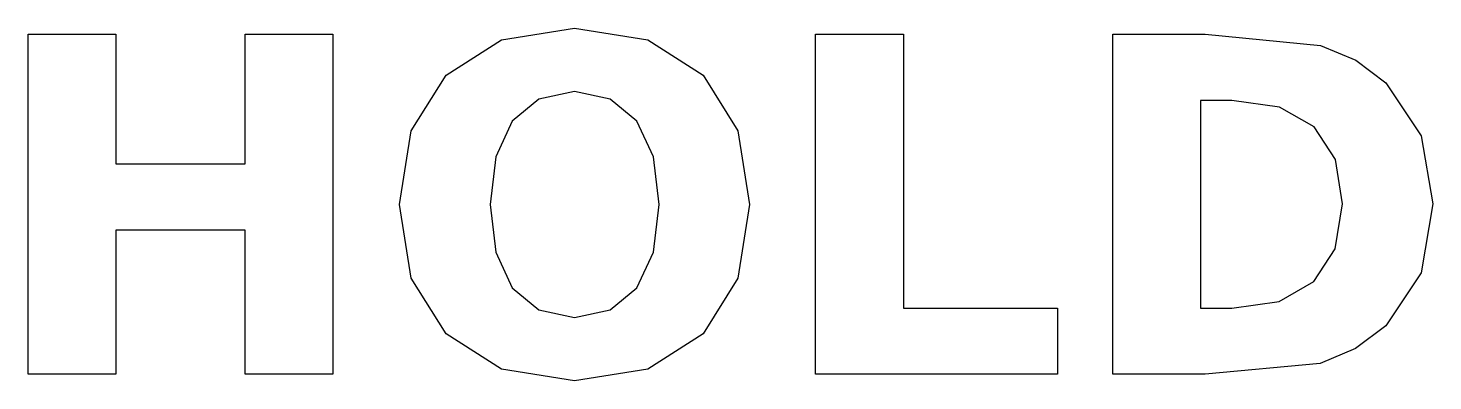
# Model space of a CAD drawing. Extents: x 0 to 34, y 0 to 8.5.
import ezdxf

# ---------------------------------------------------------------- set-up
doc = ezdxf.new("R2010")
doc.units = 0
doc.layers.add('Layer_1', color=7, linetype='CONTINUOUS')

msp = doc.modelspace()

# ---------------------------------------------------------------- linework, layer by layer
at = {"layer": 'Layer_1', "color": 7}
for points in [[(13.218142, 8.538325), (14.987543, 8.254452), (16.326996, 7.402832), (17.170356, 6.050967), (17.451476, 4.266412), (17.170356, 2.485992), (16.326996, 1.135523), (14.987543, 0.283883), (13.218142, 0.000002), (11.451497, 0.283883), (10.109288, 1.135523), (9.265929, 2.485992), (8.984809, 4.266412), (9.265929, 6.050967), (10.109288, 7.402832), (11.451497, 8.254452), (13.218142, 8.538325), (13.218142, 8.538325)], [(0, 8.389509), (2.122179, 8.389509), (2.122179, 5.253089), (5.253082, 5.253089), (5.253082, 8.389509), (7.37526, 8.389509), (7.37526, 0.159853), (5.253082, 0.159853), (5.253082, 3.649051), (2.122179, 3.649051), (2.122179, 0.159853), (0, 0.159853), (0, 8.389509), (0, 8.389509)], [(19.05, 8.389509), (21.172179, 8.389509), (21.172179, 1.763891), (24.898394, 1.763891), (24.898394, 0.159853), (19.05, 0.159853), (19.05, 8.389509), (19.05, 8.389509)], [(26.237847, 8.389509), (28.475782, 8.389509), (31.264931, 8.119395), (32.119315, 7.761106), (32.841407, 7.215409), (33.701301, 5.931072), (33.982423, 4.28295), (33.701301, 2.618291), (32.841407, 1.333954), (32.113803, 0.786873), (31.253907, 0.424436), (28.475782, 0.159853), (26.237847, 0.159853), (26.237847, 8.389509), (26.237847, 8.389509)], [(13.218142, 7.00044), (12.356868, 6.821292), (11.713325, 6.283849), (11.312316, 5.421209), (11.178646, 4.266412), (11.312316, 3.115757), (11.713325, 2.254478), (12.356868, 1.717035), (13.218142, 1.537888), (14.08355, 1.717035), (14.728472, 2.254478), (15.129481, 3.115757), (15.263151, 4.266412), (15.129481, 5.421209), (14.728472, 6.283849), (14.08355, 6.821292), (13.218142, 7.00044), (13.218142, 7.00044)], [(28.360026, 6.785471), (28.360026, 1.763891), (29.120702, 1.763891), (30.267231, 1.925125), (31.105077, 2.408825), (31.621842, 3.19981), (31.794097, 4.28295), (31.623221, 5.360574), (31.110592, 6.146069), (30.271365, 6.625621), (29.120702, 6.785471), (28.360026, 6.785471), (28.360026, 6.785471)]]:
    msp.add_lwpolyline(points, dxfattribs=at)

doc.saveas('drawing.dxf')
